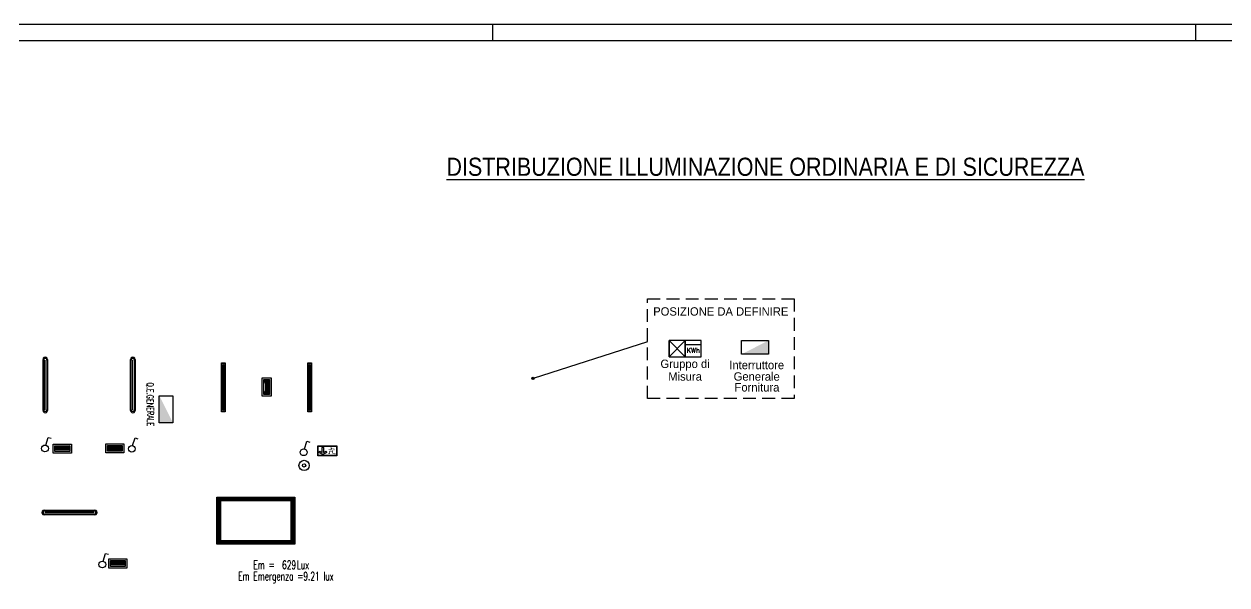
# Model space of a CAD drawing. Header units: millimetres. Extents: x 10518 to 18958, y -3857 to 2113.
# Drawn here: x 13332 to 16919, y 441 to 2113 of the extents above; entities that cross this region are included whole.
import ezdxf
from ezdxf.enums import TextEntityAlignment as Align

# ---------------------------------------------------------------- set-up
doc = ezdxf.new("R2010")
doc.units = ezdxf.units.MM
doc.linetypes.add('TRATTEGGIATA', pattern=[19.05, 12.7, -6.35])
for name, color, linetype in [('AP_01_Retini', 7, 'Continuous'), ('EM', 4, 'Continuous'), ('LC', 3, 'Continuous'), ('QUADRI', 164, 'Continuous'), ('SCRITTE1', 90, 'Continuous'), ('TESTI', 7, 'Continuous')]:
    doc.layers.add(name, color=color, linetype=linetype)
doc.layers.add('ESISTENTE', color=7, linetype='Continuous', lineweight=25)
doc.layers.add('I - Elettrici', color=240, linetype='Continuous', lineweight=15)
doc.styles.add('1', font='SIMPLEX', dxfattribs={"width": 0.65})
doc.styles.add('IMP-15', font='romans.shx', dxfattribs={"width": 0.6, "height": 7.5})
doc.styles.add('leving', font='simplex.shx', dxfattribs={"width": 0.6})
doc.styles.add('ROMANS', font='romans', dxfattribs={"height": 2.5})
doc.styles.get("Standard").update_dxf_attribs({"font": 'arial.ttf'})
doc.styles.add('T_ESE_q100', font='bahnschrift.ttf', dxfattribs={"height": 15})

# ---------------------------------------------------------------- blocks, each defined once
blk = doc.blocks.new('3143_2_1')
for points in [[(-5.5, 73.2), (5.5, 73.2), (5.5, -73.2), (-5.5, -73.2)], [(-4.5, 72.2), (4.5, 72.2), (4.5, -72.2), (-4.5, -72.2)]]:
    blk.add_lwpolyline(points, close=True)
at = {"color": 2}
blk.add_lwpolyline([(-0.5, 68.2), (0.5, 68.2), (0.5, -68.2), (-0.5, -68.2)], close=True, dxfattribs=at)
blk = doc.blocks.new('4119_2_0')
at = {"ltscale": 5}
h = blk.add_hatch(dxfattribs=at)
h.set_pattern_fill('ANGLE', color=2, scale=0.5)
h.set_pattern_definition([(0, (0, 0), (0, 3.4925), [2.54, -0.9525]), (90, (0, 0), (-3.4925, 2e-16), [2.54, -0.9525])])
h.paths.add_polyline_path([(4.5, 57.8), (-4.5, 57.8), (-4.5, -57.8), (4.5, -57.8)])
for points in [[(-5.5, -58.8), (-5.5, 58.8), (5.5, 58.8), (5.5, -58.8)], [(-4.5, -57.8), (-4.5, 57.8), (4.5, 57.8), (4.5, -57.8)]]:
    blk.add_lwpolyline(points, close=True)
blk = doc.blocks.new('5457_2_1')
for p, q in [((-8.5, 22), (0, 0)), ((0, 0), (-8.5, -22)), ((-4, 22), (-4, -22)), ((-2, 22), (-2, -22)), ((0, 0), (0, 22)), ((0, 22), (0, -22)), ((2, 22), (2, -22)), ((4, 22), (4, -22))]:
    blk.add_line(p, q)
for points in [[(-13.5, -27), (-13.5, 27), (13.5, 27), (13.5, -27)], [(-8.5, -22), (-8.5, 22), (8.5, 22), (8.5, -22)]]:
    blk.add_lwpolyline(points, close=True)
blk = doc.blocks.new('4960_2_1')
at = {"color": 2}
blk.add_line((0, 74), (0, -74), dxfattribs=at)
for points in [[(-6.9, -76), (-6.9, -76), (-6.9, 76)], [(-4.9, -74), (-4.9, -74), (-4.9, 74)], [(4.9, 74), (4.9, -74)], [(6.9, 76), (6.9, -76)]]:
    blk.add_lwpolyline(points)
for centre, radius, start, end in [((0, 76), 6.88, 359.9295, 180.0705), ((0, 74), 4.88, 359.9295, 180.0705), ((0, -76), 6.88, 179.9295, 0.0705), ((0, -74), 4.88, 179.9295, 0.0705)]:
    blk.add_arc(centre, radius, start, end)
blk = doc.blocks.new('Quadro di piano')
blk.add_lwpolyline([(-36.2, 0), (44.2, 0), (44.2, -40.5), (-36.2, -40.5)], close=True)
blk.add_solid([(44.2, 0), (-36.2, 0), (-36.2, -40.5)])
at = {"style": 'IMP-15', "width": 0.6}
for tag, p in [('DENOMINAZIONE', (6, -60.5)), ('CODICE', (6, -50.5))]:
    blk.add_attdef(tag, text='', height=7.5, dxfattribs=at).set_placement(p, align=Align.CENTER)
blk = doc.blocks.new('*U31')
at = {"layer": 'LC'}
for p, q in [((0.3, 0.9), (7.9, 24.4)), ((7.9, 24.4), (16.1, 21.7))]:
    blk.add_line(p, q, dxfattribs=at)
blk.add_circle((-2, -8.4), 10, dxfattribs=at)
blk = doc.blocks.new('P')
at = {"transparency": 16777216}
for radius in [9.6, 3.2]:
    blk.add_circle((0, 0), radius, dxfattribs=at)
at = {"layer": 'TESTI', "color": 7, "transparency": 16777216, "style": 'ROMANS'}
blk.add_attdef('P', text='', height=13, dxfattribs=at).set_placement((-10.5, 11.1), align=Align.RIGHT)
blk.add_attdef('P', (10, 11.1), '', height=13, dxfattribs=at)
blk = doc.blocks.new('emer')
for points in [[(1047.689, 696.966), (1048.115, 696.966), (1048.115, 696.74), (1047.689, 696.74)], [(1047.699, 696.956), (1048.105, 696.956), (1048.105, 696.75), (1047.699, 696.75)]]:
    blk.add_lwpolyline(points, close=True)
for points, const_width in [([(1047.73, 696.811, -1.039456), (1047.744, 696.84), (1047.788, 696.818), (1047.788, 696.921, -1.036495), (1047.818, 696.921), (1047.818, 696.818), (1047.862, 696.84, -1.039456), (1047.876, 696.811), (1047.803, 696.774)], 0.00324), ([(1047.982, 696.921, 1), (1047.994, 696.915, 1)], 0.0138)]:
    blk.add_lwpolyline(points, format="xyb", close=True, dxfattribs=dict(const_width=const_width))
blk.add_lwpolyline([(1047.729, 696.81, -1.037578), (1047.745, 696.842), (1047.786, 696.821), (1047.786, 696.921, -1.034653), (1047.82, 696.921), (1047.82, 696.821), (1047.861, 696.842, -1.037578), (1047.877, 696.81), (1047.803, 696.773)], format="xyb", close=True)
at = {"const_width": 0.0121}
for points in [[(1047.995, 696.902), (1047.967, 696.871), (1047.93, 696.887)], [(1047.995, 696.902), (1048.05, 696.898), (1048.054, 696.868)], [(1047.999, 696.902), (1048.02, 696.838), (1048.025, 696.801), (1048.077, 696.803), (1048.073, 696.777)], [(1048.016, 696.837), (1047.956, 696.843), (1047.953, 696.789), (1047.922, 696.8)]]:
    blk.add_lwpolyline(points, dxfattribs=at)
blk = doc.blocks.new('Lux')
at = {"layer": 'SCRITTE1', "style": '1', "width": 0.65}
blk.add_text('Em =     Lux', height=25, dxfattribs=at).set_placement((0, 0))
blk.add_attdef('200', text='', height=25, dxfattribs=at).set_placement((106.4, 0), align=Align.CENTER)

msp = doc.modelspace()

# ---------------------------------------------------------------- hatches: boundary and pattern name
at = {"layer": 'AP_01_Retini'}
h = msp.add_hatch(color=256, dxfattribs=at)
h.dxf.hatch_style = 1
h.paths.add_polyline_path([(14846.3, 1056.7, 1), (14853.5, 1056.7, 1)])

# ---------------------------------------------------------------- linework, layer by layer
for p, q in [((14729.7, 2063.1), (14729.7, 2112.5)), ((16826.1, 2063.1), (16826.1, 2112.5)), ((15190.9, 1165.6), (14849.9, 1056.7))]:
    msp.add_line(p, q)
for points in [[(10518.5, 2112.5), (18958.1, 2112.5), (18958.1, -3857.2), (10518.5, -3857.2)], [(10567.9, 2063.1), (18908.7, 2063.1), (18908.7, -3807.8), (10567.9, -3807.8)]]:
    msp.add_lwpolyline(points, close=True)
msp.add_circle((14849.9, 1056.7), 3.59)
at = {"layer": 'QUADRI', "transparency": 33554687}
for p, q in [((15303.5, 1169.4), (15255.5, 1121.4)), ((15255.5, 1169.4), (15303.5, 1121.4)), ((15255.5, 1121.4), (15255.5, 1169.4)), ((15255.5, 1169.4), (15255.5, 1121.4)), ((15303.5, 1169.4), (15255.5, 1169.4)), ((15303.5, 1169.4), (15303.5, 1121.4)), ((15351.5, 1169.4), (15303.5, 1169.4)), ((15303.5, 1121.4), (15303.5, 1169.4)), ((15303.5, 1157.4), (15351.5, 1157.4)), ((15351.5, 1121.4), (15351.5, 1169.4)), ((15255.5, 1121.4), (15303.5, 1121.4)), ((15303.5, 1121.4), (15351.5, 1121.4))]:
    msp.add_line(p, q, dxfattribs=at)
at = {"layer": 'TESTI', "linetype": 'TRATTEGGIATA', "ltscale": 3}
msp.add_lwpolyline([(15190.9, 1293.9), (15628.4, 1293.9), (15628.4, 996.6), (15190.9, 996.6)], close=True, dxfattribs=at)

# ---------------------------------------------------------------- block references
at = {"layer": 'EM'}
msp.add_blockref('5457_2_1', (14055.9, 1031.1, 280.8), dxfattribs=at)
at = {"layer": 'EM', "rotation": 270.0000001881664}
for p in [(13446.1, 847.7, 398.3), (13602.6, 848.2, 398.3), (13611.7, 505.2, 398.3)]:
    msp.add_blockref('5457_2_1', p, dxfattribs=at)
at = {"layer": 'EM', "xscale": 133.6092619955721, "yscale": 133.6092619955721, "zscale": 133.6092619955721}
msp.add_blockref('emer', (-125773.2, -92265.4), dxfattribs=at)
at = {"layer": 'LC'}
for name, p, rotation in [('4960_2_1', (13395.5, 1037.5, 398.3), 180), ('4960_2_1', (13656.5, 1037.5, 398.3), 180), ('3143_2_1', (13925.9, 1030, 280.8), 180), ('3143_2_1', (14183.9, 1030, 280.8), 180), ('4119_2_0', (13965.3, 697.2, 280.8), 89.99999999999999), ('4119_2_0', (14081, 697.2, 280.8), 89.99999999999999), ('4960_2_1', (13467.6, 657.2, 398.3), 270.0000001881664), ('4119_2_0', (13965.3, 568.6, 280.8), 89.99999999999999), ('4119_2_0', (14081, 568.6, 280.8), 89.99999999999999)]:
    msp.add_blockref(name, p, dxfattribs=dict(at, rotation=rotation))
for name, p in [('*U31', (13396.5, 856.6)), ('*U31', (13655.4, 855.4)), ('*U31', (14167.8, 844.9)), ('4119_2_0', (13912, 632.9, 280.8)), ('4119_2_0', (14134.3, 632.9, 280.8)), ('*U31', (13567.5, 510.8))]:
    msp.add_blockref(name, p, dxfattribs=at)
at = {"layer": 'LC', "xscale": 1.6, "yscale": 1.6, "zscale": 1.6}
msp.add_blockref('P', (14167.1, 797.4), dxfattribs=at)
at = {"layer": 'LC'}
msp.add_blockref('Lux', (14015.9, 488.7), dxfattribs=at).add_auto_attribs({'200': '629'})
at = {"layer": 'QUADRI', "lineweight": 0, "rotation": 180}
msp.add_blockref('Quadro di piano', (15516, 1129), dxfattribs=at)
at = {"layer": 'QUADRI', "lineweight": 0}
ref = msp.add_blockref('Quadro di piano', (13735.4, 960.7), dxfattribs=dict(at, rotation=89.99999999999999))
ref.add_attrib('CODICE', 'Q.E.GENERALE', dxfattribs={"layer": 'I - Elettrici', "color": 154, "height": 20, "rotation": 270.5118, "style": 'leving', "width": 0.6}).set_placement((13698.5, 979.6), align=Align.CENTER)

# ---------------------------------------------------------------- texts
at = {"width": 0.85}
msp.add_text('%%UDISTRIBUZIONE ILLUMINAZIONE ORDINARIA E DI SICUREZZA', height=54, dxfattribs=at).set_placement((15542.6, 1687.4), align=Align.MIDDLE)
at = {"layer": 'EM', "style": '1', "width": 0.65}
msp.add_text('Em Emergenza =9.21 lux', height=25, dxfattribs=at).set_placement((14112.9, 455), align=Align.CENTER)
at = {"layer": 'ESISTENTE', "transparency": 33554687, "style": 'ROMANS'}
msp.add_text('KWh', height=14.4, rotation=0.0033, dxfattribs=at).set_placement((15327.5, 1133.4), align=Align.CENTER)
at = {"layer": 'TESTI', "char_height": 25, "attachment_point": 5, "style": 'T_ESE_q100'}
for s, insert in [('POSIZIONE DA DEFINIRE', (15409.6, 1256)), ('Gruppo di', (15303.1, 1096.4)), ('Misura', (15303.1, 1062.3)), ('Interruttore', (15516.7, 1096.4)), ('Generale', (15516.7, 1062.3)), ('Fornitura', (15517.4, 1029.9))]:
    msp.add_mtext(s, dxfattribs=dict(at, insert=insert))

doc.saveas('drawing.dxf')
